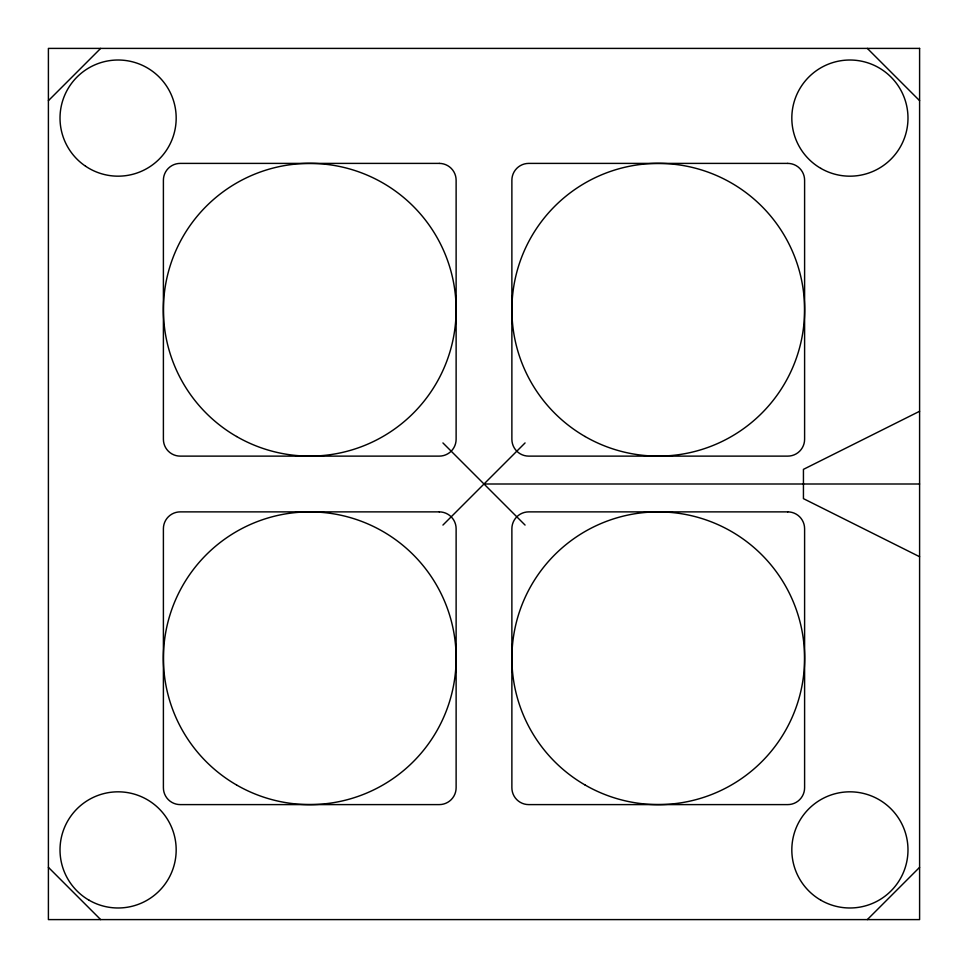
<?xml version="1.0" encoding="UTF-8"?>
<svg xmlns="http://www.w3.org/2000/svg" width="968" height="968" viewBox="0 0 968 968"><rect width="100%" height="100%" fill="white"/><g stroke="black" fill="none" stroke-linecap="round" stroke-linejoin="round"><path stroke-width="1.45" d="M48.4 100.672L100.672 48.4M442.933 525.067L525.067 442.933M867.328 919.6L919.6 867.328M919.6 411.279L803.44 469.359L803.44 498.641L919.6 556.721M484 484L919.6 484M867.328 48.4L919.6 100.672M442.933 442.933L525.067 525.067M48.4 867.328L100.672 919.6M919.6 48.4L48.4 48.4L48.4 919.6L919.6 919.6L919.6 48.4M439.278 163.398L180.242 163.398A16.843 16.843 0 0 0 163.398 180.242L163.398 439.278A16.843 16.843 0 0 0 180.242 456.122L439.278 456.122A16.843 16.843 0 0 0 456.122 439.278L456.122 180.242A16.843 16.843 0 0 0 439.278 163.398M787.758 163.398L528.722 163.398A16.843 16.843 0 0 0 511.878 180.242L511.878 439.278A16.843 16.843 0 0 0 528.722 456.122L787.758 456.122A16.843 16.843 0 0 0 804.602 439.278L804.602 180.242A16.843 16.843 0 0 0 787.758 163.398M439.278 511.878L180.242 511.878A16.843 16.843 0 0 0 163.398 528.722L163.398 787.758A16.843 16.843 0 0 0 180.242 804.602L439.278 804.602A16.843 16.843 0 0 0 456.122 787.758L456.122 528.722A16.843 16.843 0 0 0 439.278 511.878M787.758 511.878L528.722 511.878A16.843 16.843 0 0 0 511.878 528.722L511.878 787.758A16.843 16.843 0 0 0 528.722 804.602L787.758 804.602A16.843 16.843 0 0 0 804.602 787.758L804.602 528.722A16.843 16.843 0 0 0 787.758 511.878M236.579 436.507A146.362 146.362 0 0 0 456.122 309.76A146.362 146.362 0 0 0 236.579 183.012A146.362 146.362 0 0 0 236.579 436.507M585.059 436.507A146.362 146.362 0 0 0 804.602 309.76A146.362 146.362 0 0 0 585.059 183.012A146.362 146.362 0 0 0 585.059 436.507M585.059 784.987A146.362 146.362 0 0 0 804.602 658.24A146.362 146.362 0 0 0 585.059 531.492A146.362 146.362 0 0 0 585.059 784.987M236.579 784.987A146.362 146.362 0 0 0 456.122 658.24A146.362 146.362 0 0 0 236.579 531.492A146.362 146.362 0 0 0 236.579 784.987M89.056 900.204A58.08 58.08 0 0 0 176.176 849.904A58.08 58.08 0 0 0 89.056 799.604A58.08 58.08 0 0 0 89.056 900.204M820.864 900.204A58.08 58.08 0 0 0 907.984 849.904A58.08 58.08 0 0 0 820.864 799.604A58.08 58.08 0 0 0 820.864 900.204M85.547 166.194A58.08 58.08 0 0 0 176.031 122.234A58.08 58.08 0 0 0 92.722 65.848A58.08 58.08 0 0 0 85.547 166.194M820.864 168.396A58.08 58.08 0 0 0 907.984 118.096A58.08 58.08 0 0 0 820.864 67.796A58.08 58.08 0 0 0 820.864 168.396"/></g></svg>
